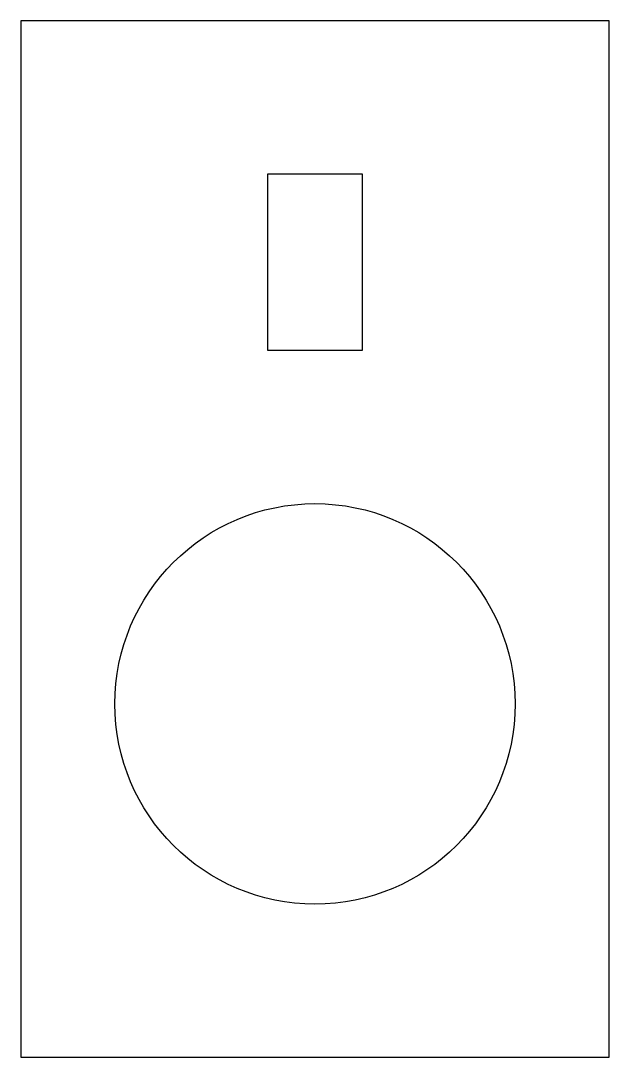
# Model space of a CAD drawing. Header units: millimetres. Extents: x -25 to 0, y 0 to 44.
import ezdxf

# ---------------------------------------------------------------- set-up
doc = ezdxf.new("R2010")
doc.units = ezdxf.units.MM
doc.layers.add('Shape2DView', color=7, linetype='CONTINUOUS')

msp = doc.modelspace()

# ---------------------------------------------------------------- linework, layer by layer
at = {"layer": 'Shape2DView'}
for p, q in [((0, 44), (-25, 44)), ((-25, 44), (-25, 0)), ((0, 0), (0, 44)), ((-14.5, 30), (-14.5, 37.5)), ((-14.5, 37.5), (-10.5, 37.5)), ((-10.5, 37.5), (-10.5, 30)), ((-10.5, 30), (-14.5, 30)), ((-25, 0), (0, 0))]:
    msp.add_line(p, q, dxfattribs=at)
msp.add_circle((-12.5, 15), 8.5, dxfattribs=at)

doc.saveas('drawing.dxf')
